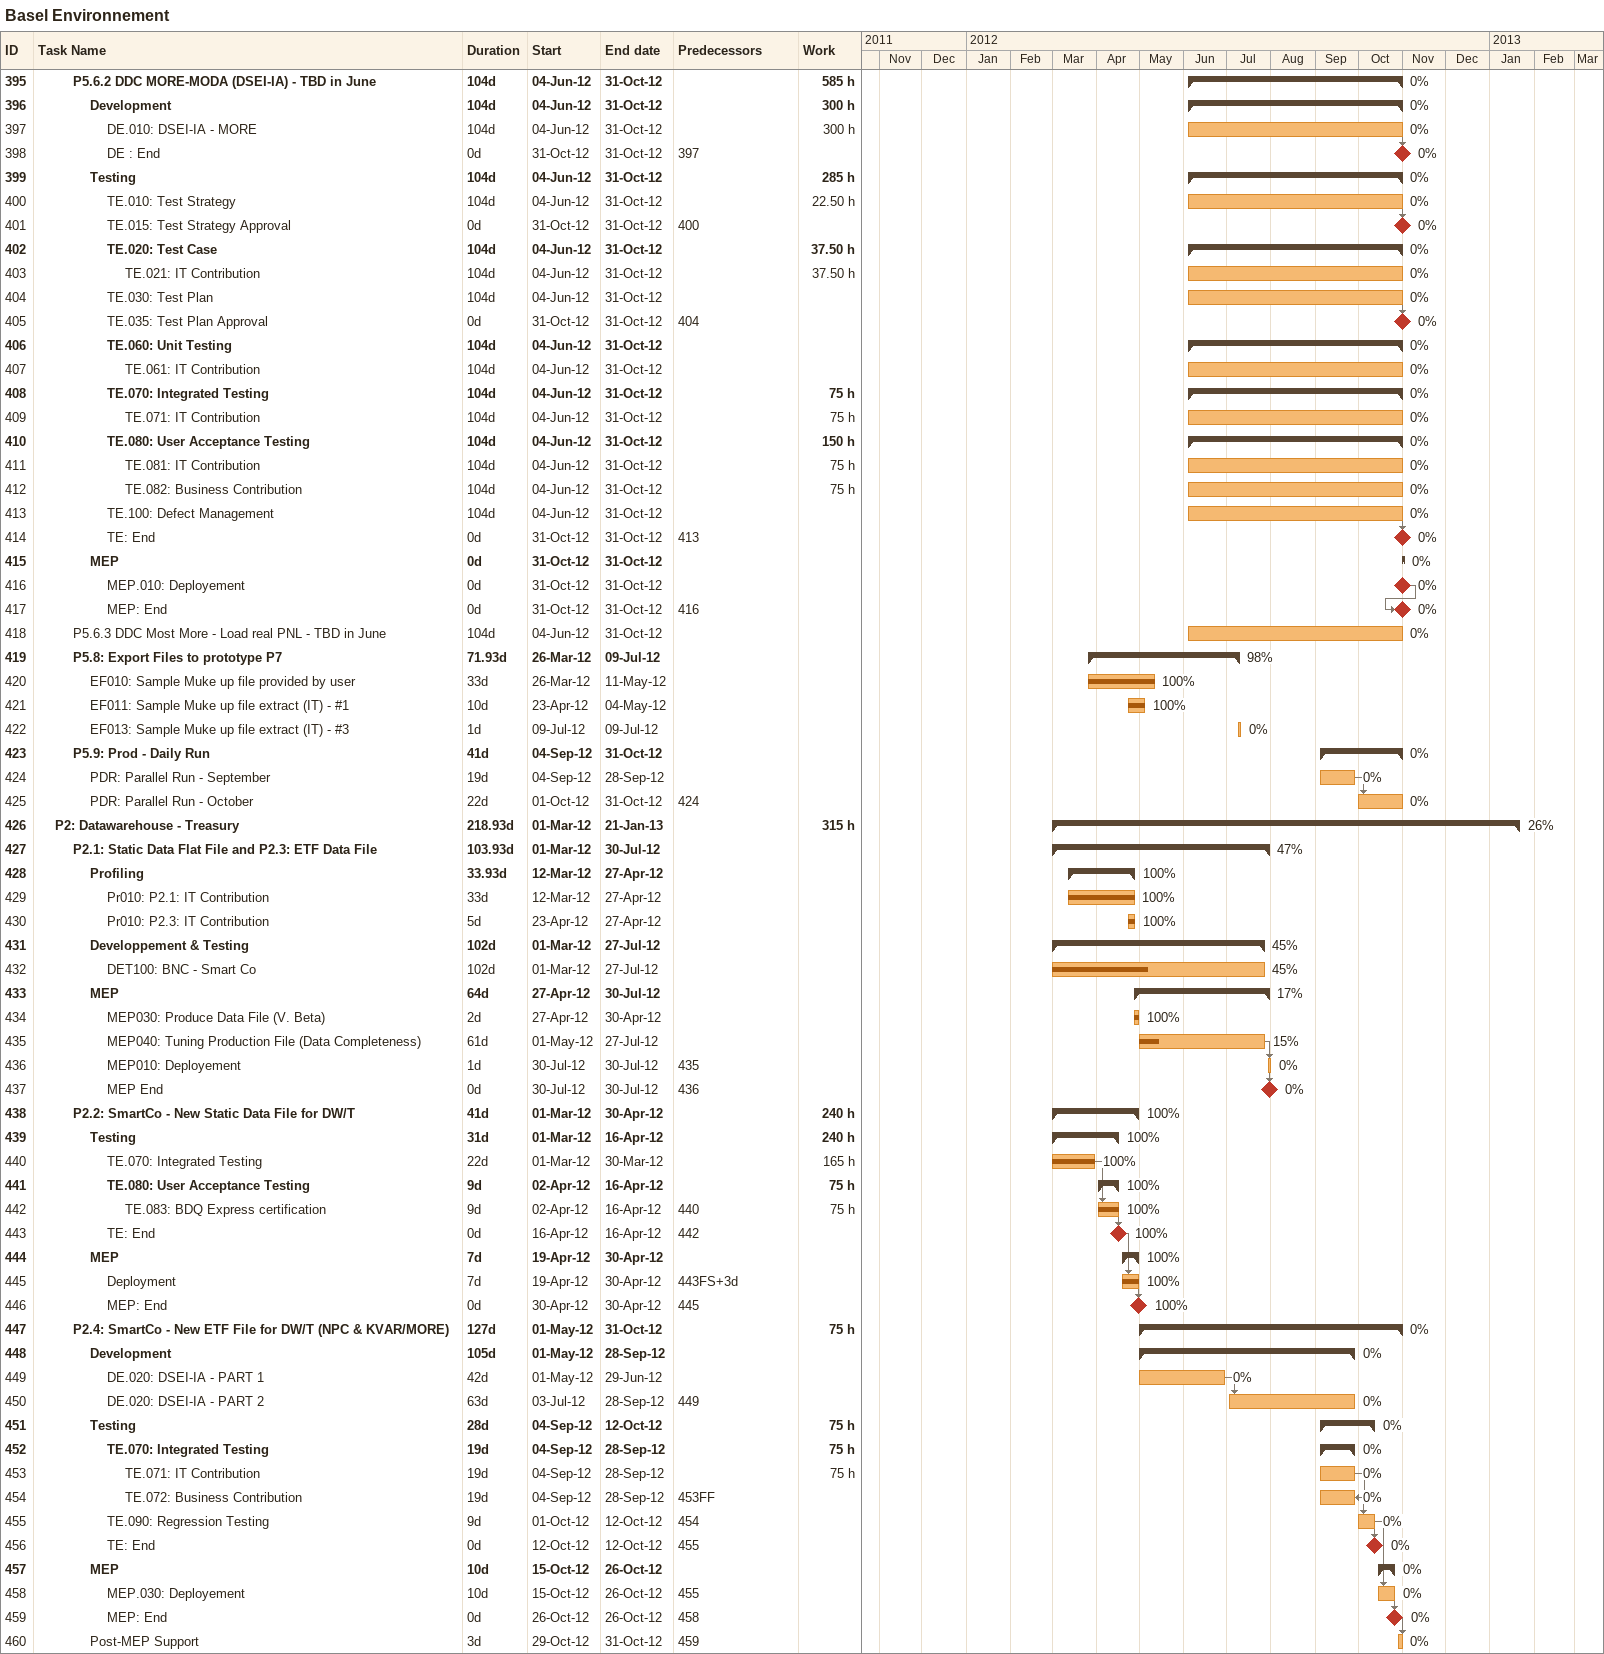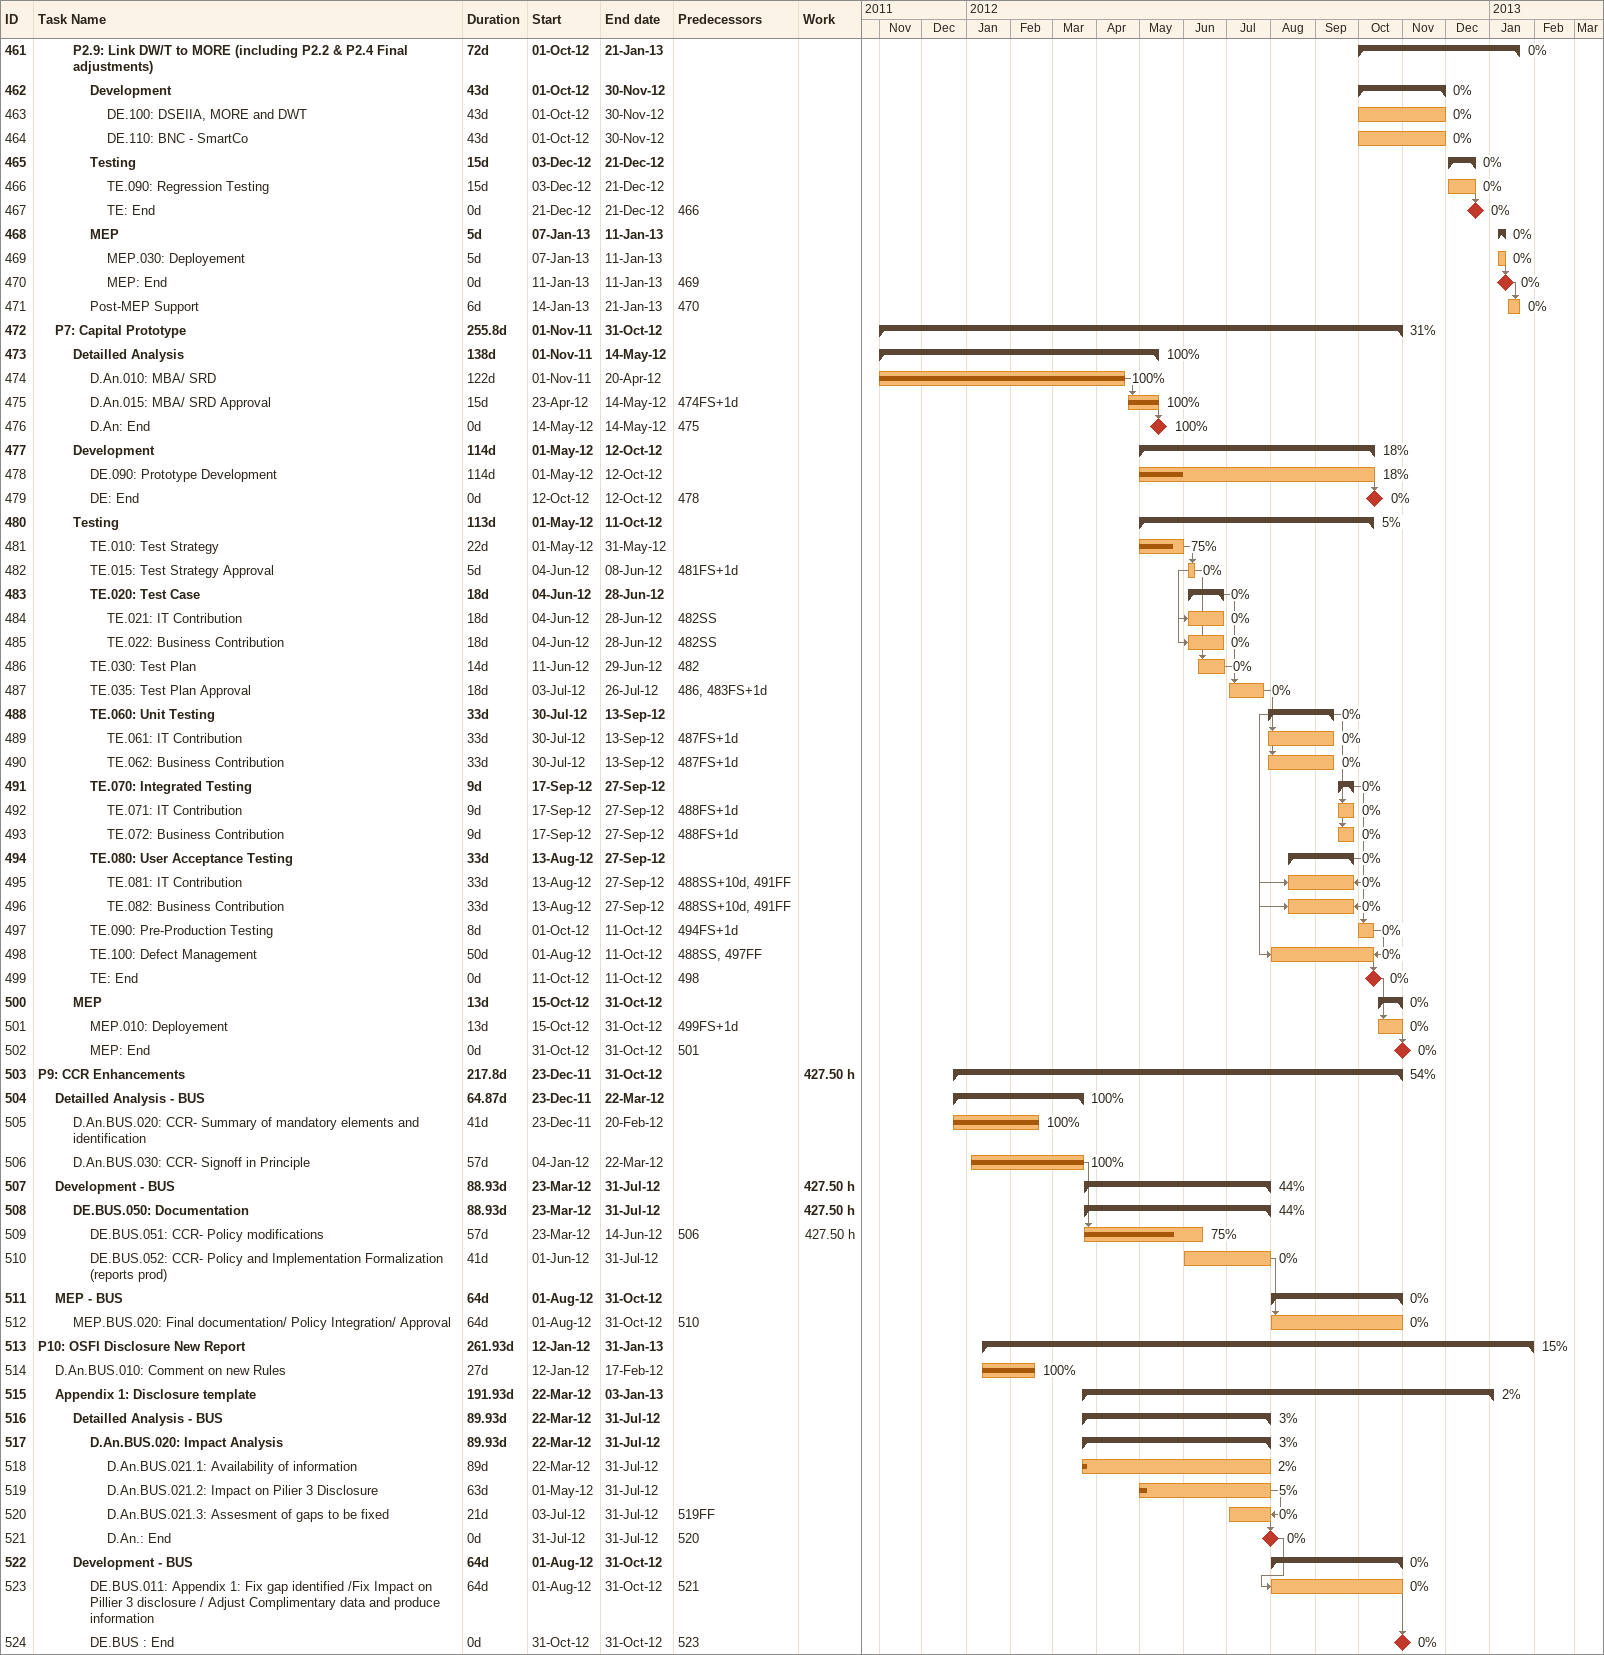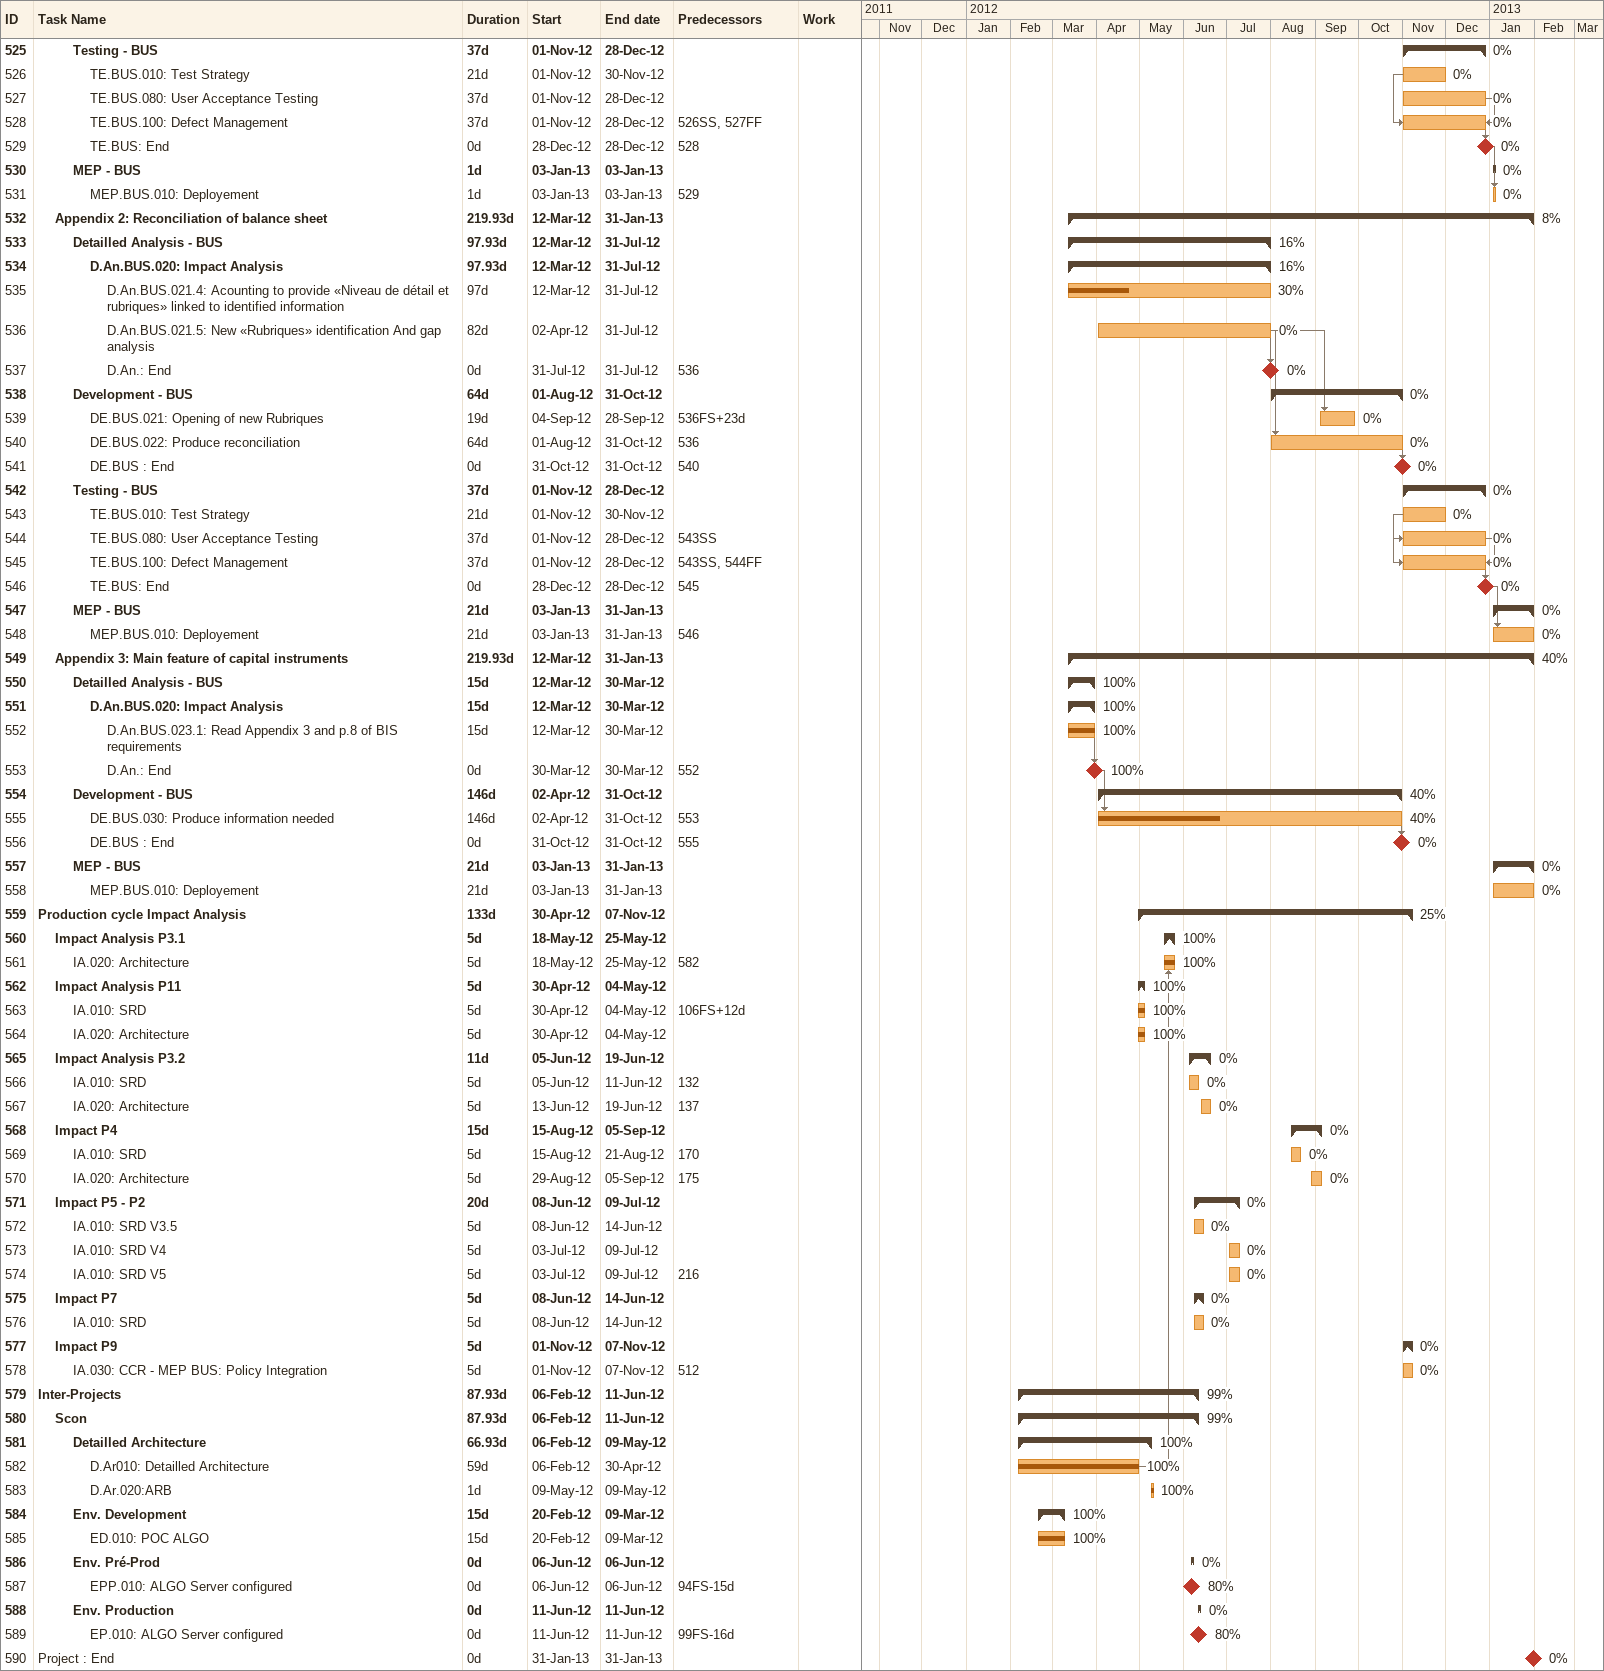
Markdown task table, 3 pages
Basel Environnement

| ID | Level | Task | Duration | Start | Finish | Predecessors | % complete | Work (h) |
|---|---|---|---|---|---|---|---|---|
| 395 | 3 | **P5.6.2 DDC MORE-MODA (DSEI-IA) - TBD in June** | 104d | 2012-06-04 | 2012-10-31 |  | 0 | 585 |
| 396 | 4 | **Development** | 104d | 2012-06-04 | 2012-10-31 |  | 0 | 300 |
| 397 | 5 | DE.010: DSEI-IA - MORE | 104d | 2012-06-04 | 2012-10-31 |  | 0 | 300 |
| 398 | 5 | DE : End | 0d | 2012-10-31 | 2012-10-31 | 397 | 0 |  |
| 399 | 4 | **Testing** | 104d | 2012-06-04 | 2012-10-31 |  | 0 | 285 |
| 400 | 5 | TE.010: Test Strategy | 104d | 2012-06-04 | 2012-10-31 |  | 0 | 22.50 |
| 401 | 5 | TE.015: Test Strategy Approval | 0d | 2012-10-31 | 2012-10-31 | 400 | 0 |  |
| 402 | 5 | **TE.020: Test Case** | 104d | 2012-06-04 | 2012-10-31 |  | 0 | 37.50 |
| 403 | 6 | TE.021: IT Contribution | 104d | 2012-06-04 | 2012-10-31 |  | 0 | 37.50 |
| 404 | 5 | TE.030: Test Plan | 104d | 2012-06-04 | 2012-10-31 |  | 0 |  |
| 405 | 5 | TE.035: Test Plan Approval | 0d | 2012-10-31 | 2012-10-31 | 404 | 0 |  |
| 406 | 5 | **TE.060: Unit Testing** | 104d | 2012-06-04 | 2012-10-31 |  | 0 |  |
| 407 | 6 | TE.061: IT Contribution | 104d | 2012-06-04 | 2012-10-31 |  | 0 |  |
| 408 | 5 | **TE.070: Integrated Testing** | 104d | 2012-06-04 | 2012-10-31 |  | 0 | 75 |
| 409 | 6 | TE.071: IT Contribution | 104d | 2012-06-04 | 2012-10-31 |  | 0 | 75 |
| 410 | 5 | **TE.080: User Acceptance Testing** | 104d | 2012-06-04 | 2012-10-31 |  | 0 | 150 |
| 411 | 6 | TE.081: IT Contribution | 104d | 2012-06-04 | 2012-10-31 |  | 0 | 75 |
| 412 | 6 | TE.082: Business Contribution | 104d | 2012-06-04 | 2012-10-31 |  | 0 | 75 |
| 413 | 5 | TE.100: Defect Management | 104d | 2012-06-04 | 2012-10-31 |  | 0 |  |
| 414 | 5 | TE: End | 0d | 2012-10-31 | 2012-10-31 | 413 | 0 |  |
| 415 | 4 | **MEP** | 0d | 2012-10-31 | 2012-10-31 |  | 0 |  |
| 416 | 5 | MEP.010: Deployement | 0d | 2012-10-31 | 2012-10-31 |  | 0 |  |
| 417 | 5 | MEP: End | 0d | 2012-10-31 | 2012-10-31 | 416 | 0 |  |
| 418 | 3 | P5.6.3 DDC Most More - Load real PNL - TBD in June | 104d | 2012-06-04 | 2012-10-31 |  | 0 |  |
| 419 | 3 | **P5.8: Export Files to prototype P7** | 71.93d | 2012-03-26 | 2012-07-09 |  | 98 |  |
| 420 | 4 | EF010: Sample Muke up file provided by user | 33d | 2012-03-26 | 2012-05-11 |  | 100 |  |
| 421 | 4 | EF011: Sample Muke up file extract (IT) - #1 | 10d | 2012-04-23 | 2012-05-04 |  | 100 |  |
| 422 | 4 | EF013: Sample Muke up file extract (IT) - #3 | 1d | 2012-07-09 | 2012-07-09 |  | 0 |  |
| 423 | 3 | **P5.9: Prod - Daily Run** | 41d | 2012-09-04 | 2012-10-31 |  | 0 |  |
| 424 | 4 | PDR: Parallel Run - September | 19d | 2012-09-04 | 2012-09-28 |  | 0 |  |
| 425 | 4 | PDR: Parallel Run - October | 22d | 2012-10-01 | 2012-10-31 | 424 | 0 |  |
| 426 | 2 | **P2: Datawarehouse - Treasury** | 218.93d | 2012-03-01 | 2013-01-21 |  | 26 | 315 |
| 427 | 3 | **P2.1: Static Data Flat File and P2.3: ETF Data File** | 103.93d | 2012-03-01 | 2012-07-30 |  | 47 |  |
| 428 | 4 | **Profiling** | 33.93d | 2012-03-12 | 2012-04-27 |  | 100 |  |
| 429 | 5 | Pr010: P2.1: IT Contribution | 33d | 2012-03-12 | 2012-04-27 |  | 100 |  |
| 430 | 5 | Pr010: P2.3: IT Contribution | 5d | 2012-04-23 | 2012-04-27 |  | 100 |  |
| 431 | 4 | **Developpement & Testing** | 102d | 2012-03-01 | 2012-07-27 |  | 45 |  |
| 432 | 5 | DET100: BNC - Smart Co | 102d | 2012-03-01 | 2012-07-27 |  | 45 |  |
| 433 | 4 | **MEP** | 64d | 2012-04-27 | 2012-07-30 |  | 17 |  |
| 434 | 5 | MEP030: Produce Data File (V. Beta) | 2d | 2012-04-27 | 2012-04-30 |  | 100 |  |
| 435 | 5 | MEP040: Tuning Production File (Data Completeness) | 61d | 2012-05-01 | 2012-07-27 |  | 15 |  |
| 436 | 5 | MEP010: Deployement | 1d | 2012-07-30 | 2012-07-30 | 435 | 0 |  |
| 437 | 5 | MEP End | 0d | 2012-07-30 | 2012-07-30 | 436 | 0 |  |
| 438 | 3 | **P2.2: SmartCo - New Static Data File for DW/T** | 41d | 2012-03-01 | 2012-04-30 |  | 100 | 240 |
| 439 | 4 | **Testing** | 31d | 2012-03-01 | 2012-04-16 |  | 100 | 240 |
| 440 | 5 | TE.070: Integrated Testing | 22d | 2012-03-01 | 2012-03-30 |  | 100 | 165 |
| 441 | 5 | **TE.080: User Acceptance Testing** | 9d | 2012-04-02 | 2012-04-16 |  | 100 | 75 |
| 442 | 6 | TE.083: BDQ Express certification | 9d | 2012-04-02 | 2012-04-16 | 440 | 100 | 75 |
| 443 | 5 | TE: End | 0d | 2012-04-16 | 2012-04-16 | 442 | 100 |  |
| 444 | 4 | **MEP** | 7d | 2012-04-19 | 2012-04-30 |  | 100 |  |
| 445 | 5 | Deployment | 7d | 2012-04-19 | 2012-04-30 | 443FS+3d | 100 |  |
| 446 | 5 | MEP: End | 0d | 2012-04-30 | 2012-04-30 | 445 | 100 |  |
| 447 | 3 | **P2.4: SmartCo - New ETF File for DW/T (NPC & KVAR/MORE)** | 127d | 2012-05-01 | 2012-10-31 |  | 0 | 75 |
| 448 | 4 | **Development** | 105d | 2012-05-01 | 2012-09-28 |  | 0 |  |
| 449 | 5 | DE.020: DSEI-IA - PART 1 | 42d | 2012-05-01 | 2012-06-29 |  | 0 |  |
| 450 | 5 | DE.020: DSEI-IA - PART 2 | 63d | 2012-07-03 | 2012-09-28 | 449 | 0 |  |
| 451 | 4 | **Testing** | 28d | 2012-09-04 | 2012-10-12 |  | 0 | 75 |
| 452 | 5 | **TE.070: Integrated Testing** | 19d | 2012-09-04 | 2012-09-28 |  | 0 | 75 |
| 453 | 6 | TE.071: IT Contribution | 19d | 2012-09-04 | 2012-09-28 |  | 0 | 75 |
| 454 | 6 | TE.072: Business Contribution | 19d | 2012-09-04 | 2012-09-28 | 453FF | 0 |  |
| 455 | 5 | TE.090: Regression Testing | 9d | 2012-10-01 | 2012-10-12 | 454 | 0 |  |
| 456 | 5 | TE: End | 0d | 2012-10-12 | 2012-10-12 | 455 | 0 |  |
| 457 | 4 | **MEP** | 10d | 2012-10-15 | 2012-10-26 |  | 0 |  |
| 458 | 5 | MEP.030: Deployement | 10d | 2012-10-15 | 2012-10-26 | 455 | 0 |  |
| 459 | 5 | MEP: End | 0d | 2012-10-26 | 2012-10-26 | 458 | 0 |  |
| 460 | 4 | Post-MEP Support | 3d | 2012-10-29 | 2012-10-31 | 459 | 0 |  |
| 461 | 3 | **P2.9: Link DW/T to MORE (including P2.2 & P2.4 Final adjustments)** | 72d | 2012-10-01 | 2013-01-21 |  | 0 |  |
| 462 | 4 | **Development** | 43d | 2012-10-01 | 2012-11-30 |  | 0 |  |
| 463 | 5 | DE.100: DSEIIA, MORE and DWT | 43d | 2012-10-01 | 2012-11-30 |  | 0 |  |
| 464 | 5 | DE.110: BNC - SmartCo | 43d | 2012-10-01 | 2012-11-30 |  | 0 |  |
| 465 | 4 | **Testing** | 15d | 2012-12-03 | 2012-12-21 |  | 0 |  |
| 466 | 5 | TE.090: Regression Testing | 15d | 2012-12-03 | 2012-12-21 |  | 0 |  |
| 467 | 5 | TE: End | 0d | 2012-12-21 | 2012-12-21 | 466 | 0 |  |
| 468 | 4 | **MEP** | 5d | 2013-01-07 | 2013-01-11 |  | 0 |  |
| 469 | 5 | MEP.030: Deployement | 5d | 2013-01-07 | 2013-01-11 |  | 0 |  |
| 470 | 5 | MEP: End | 0d | 2013-01-11 | 2013-01-11 | 469 | 0 |  |
| 471 | 4 | Post-MEP Support | 6d | 2013-01-14 | 2013-01-21 | 470 | 0 |  |
| 472 | 2 | **P7: Capital Prototype** | 255.8d | 2011-11-01 | 2012-10-31 |  | 31 |  |
| 473 | 3 | **Detailled Analysis** | 138d | 2011-11-01 | 2012-05-14 |  | 100 |  |
| 474 | 4 | D.An.010: MBA/ SRD | 122d | 2011-11-01 | 2012-04-20 |  | 100 |  |
| 475 | 4 | D.An.015: MBA/ SRD Approval | 15d | 2012-04-23 | 2012-05-14 | 474FS+1d | 100 |  |
| 476 | 4 | D.An: End | 0d | 2012-05-14 | 2012-05-14 | 475 | 100 |  |
| 477 | 3 | **Development** | 114d | 2012-05-01 | 2012-10-12 |  | 18 |  |
| 478 | 4 | DE.090: Prototype Development | 114d | 2012-05-01 | 2012-10-12 |  | 18 |  |
| 479 | 4 | DE: End | 0d | 2012-10-12 | 2012-10-12 | 478 | 0 |  |
| 480 | 3 | **Testing** | 113d | 2012-05-01 | 2012-10-11 |  | 5 |  |
| 481 | 4 | TE.010: Test Strategy | 22d | 2012-05-01 | 2012-05-31 |  | 75 |  |
| 482 | 4 | TE.015: Test Strategy Approval | 5d | 2012-06-04 | 2012-06-08 | 481FS+1d | 0 |  |
| 483 | 4 | **TE.020: Test Case** | 18d | 2012-06-04 | 2012-06-28 |  | 0 |  |
| 484 | 5 | TE.021: IT Contribution | 18d | 2012-06-04 | 2012-06-28 | 482SS | 0 |  |
| 485 | 5 | TE.022: Business Contribution | 18d | 2012-06-04 | 2012-06-28 | 482SS | 0 |  |
| 486 | 4 | TE.030: Test Plan | 14d | 2012-06-11 | 2012-06-29 | 482 | 0 |  |
| 487 | 4 | TE.035: Test Plan Approval | 18d | 2012-07-03 | 2012-07-26 | 486, 483FS+1d | 0 |  |
| 488 | 4 | **TE.060: Unit Testing** | 33d | 2012-07-30 | 2012-09-13 |  | 0 |  |
| 489 | 5 | TE.061: IT Contribution | 33d | 2012-07-30 | 2012-09-13 | 487FS+1d | 0 |  |
| 490 | 5 | TE.062: Business Contribution | 33d | 2012-07-30 | 2012-09-13 | 487FS+1d | 0 |  |
| 491 | 4 | **TE.070: Integrated Testing** | 9d | 2012-09-17 | 2012-09-27 |  | 0 |  |
| 492 | 5 | TE.071: IT Contribution | 9d | 2012-09-17 | 2012-09-27 | 488FS+1d | 0 |  |
| 493 | 5 | TE.072: Business Contribution | 9d | 2012-09-17 | 2012-09-27 | 488FS+1d | 0 |  |
| 494 | 4 | **TE.080: User Acceptance Testing** | 33d | 2012-08-13 | 2012-09-27 |  | 0 |  |
| 495 | 5 | TE.081: IT Contribution | 33d | 2012-08-13 | 2012-09-27 | 488SS+10d, 491FF | 0 |  |
| 496 | 5 | TE.082: Business Contribution | 33d | 2012-08-13 | 2012-09-27 | 488SS+10d, 491FF | 0 |  |
| 497 | 4 | TE.090: Pre-Production Testing | 8d | 2012-10-01 | 2012-10-11 | 494FS+1d | 0 |  |
| 498 | 4 | TE.100: Defect Management | 50d | 2012-08-01 | 2012-10-11 | 488SS, 497FF | 0 |  |
| 499 | 4 | TE: End | 0d | 2012-10-11 | 2012-10-11 | 498 | 0 |  |
| 500 | 3 | **MEP** | 13d | 2012-10-15 | 2012-10-31 |  | 0 |  |
| 501 | 4 | MEP.010: Deployement | 13d | 2012-10-15 | 2012-10-31 | 499FS+1d | 0 |  |
| 502 | 4 | MEP: End | 0d | 2012-10-31 | 2012-10-31 | 501 | 0 |  |
| 503 | 1 | **P9: CCR Enhancements** | 217.8d | 2011-12-23 | 2012-10-31 |  | 54 | 427.50 |
| 504 | 2 | **Detailled Analysis - BUS** | 64.87d | 2011-12-23 | 2012-03-22 |  | 100 |  |
| 505 | 3 | D.An.BUS.020: CCR- Summary of mandatory elements and identification | 41d | 2011-12-23 | 2012-02-20 |  | 100 |  |
| 506 | 3 | D.An.BUS.030: CCR- Signoff in Principle | 57d | 2012-01-04 | 2012-03-22 |  | 100 |  |
| 507 | 2 | **Development - BUS** | 88.93d | 2012-03-23 | 2012-07-31 |  | 44 | 427.50 |
| 508 | 3 | **DE.BUS.050: Documentation** | 88.93d | 2012-03-23 | 2012-07-31 |  | 44 | 427.50 |
| 509 | 4 | DE.BUS.051: CCR- Policy modifications | 57d | 2012-03-23 | 2012-06-14 | 506 | 75 | 427.50 |
| 510 | 4 | DE.BUS.052: CCR- Policy and Implementation Formalization (reports prod) | 41d | 2012-06-01 | 2012-07-31 |  | 0 |  |
| 511 | 2 | **MEP - BUS** | 64d | 2012-08-01 | 2012-10-31 |  | 0 |  |
| 512 | 3 | MEP.BUS.020: Final documentation/ Policy Integration/ Approval | 64d | 2012-08-01 | 2012-10-31 | 510 | 0 |  |
| 513 | 1 | **P10: OSFI Disclosure New Report** | 261.93d | 2012-01-12 | 2013-01-31 |  | 15 |  |
| 514 | 2 | D.An.BUS.010: Comment on new Rules | 27d | 2012-01-12 | 2012-02-17 |  | 100 |  |
| 515 | 2 | **Appendix 1: Disclosure template** | 191.93d | 2012-03-22 | 2013-01-03 |  | 2 |  |
| 516 | 3 | **Detailled Analysis - BUS** | 89.93d | 2012-03-22 | 2012-07-31 |  | 3 |  |
| 517 | 4 | **D.An.BUS.020: Impact Analysis** | 89.93d | 2012-03-22 | 2012-07-31 |  | 3 |  |
| 518 | 5 | D.An.BUS.021.1: Availability of information | 89d | 2012-03-22 | 2012-07-31 |  | 2 |  |
| 519 | 5 | D.An.BUS.021.2: Impact on Pilier 3 Disclosure | 63d | 2012-05-01 | 2012-07-31 |  | 5 |  |
| 520 | 5 | D.An.BUS.021.3: Assesment of gaps to be fixed | 21d | 2012-07-03 | 2012-07-31 | 519FF | 0 |  |
| 521 | 5 | D.An.: End | 0d | 2012-07-31 | 2012-07-31 | 520 | 0 |  |
| 522 | 3 | **Development - BUS** | 64d | 2012-08-01 | 2012-10-31 |  | 0 |  |
| 523 | 4 | DE.BUS.011: Appendix 1: Fix gap identified /Fix Impact on Pillier 3 disclosure / Adjust Complimentary data and produce information | 64d | 2012-08-01 | 2012-10-31 | 521 | 0 |  |
| 524 | 4 | DE.BUS : End | 0d | 2012-10-31 | 2012-10-31 | 523 | 0 |  |
| 525 | 3 | **Testing - BUS** | 37d | 2012-11-01 | 2012-12-28 |  | 0 |  |
| 526 | 4 | TE.BUS.010: Test Strategy | 21d | 2012-11-01 | 2012-11-30 |  | 0 |  |
| 527 | 4 | TE.BUS.080: User Acceptance Testing | 37d | 2012-11-01 | 2012-12-28 |  | 0 |  |
| 528 | 4 | TE.BUS.100: Defect Management | 37d | 2012-11-01 | 2012-12-28 | 526SS, 527FF | 0 |  |
| 529 | 4 | TE.BUS: End | 0d | 2012-12-28 | 2012-12-28 | 528 | 0 |  |
| 530 | 3 | **MEP - BUS** | 1d | 2013-01-03 | 2013-01-03 |  | 0 |  |
| 531 | 4 | MEP.BUS.010: Deployement | 1d | 2013-01-03 | 2013-01-03 | 529 | 0 |  |
| 532 | 2 | **Appendix 2: Reconciliation of balance sheet** | 219.93d | 2012-03-12 | 2013-01-31 |  | 8 |  |
| 533 | 3 | **Detailled Analysis - BUS** | 97.93d | 2012-03-12 | 2012-07-31 |  | 16 |  |
| 534 | 4 | **D.An.BUS.020: Impact Analysis** | 97.93d | 2012-03-12 | 2012-07-31 |  | 16 |  |
| 535 | 5 | D.An.BUS.021.4: Acounting to provide «Niveau de détail et rubriques» linked to identified information | 97d | 2012-03-12 | 2012-07-31 |  | 30 |  |
| 536 | 5 | D.An.BUS.021.5: New «Rubriques» identification And gap analysis | 82d | 2012-04-02 | 2012-07-31 |  | 0 |  |
| 537 | 5 | D.An.: End | 0d | 2012-07-31 | 2012-07-31 | 536 | 0 |  |
| 538 | 3 | **Development - BUS** | 64d | 2012-08-01 | 2012-10-31 |  | 0 |  |
| 539 | 4 | DE.BUS.021: Opening of new Rubriques | 19d | 2012-09-04 | 2012-09-28 | 536FS+23d | 0 |  |
| 540 | 4 | DE.BUS.022: Produce reconciliation | 64d | 2012-08-01 | 2012-10-31 | 536 | 0 |  |
| 541 | 4 | DE.BUS : End | 0d | 2012-10-31 | 2012-10-31 | 540 | 0 |  |
| 542 | 3 | **Testing - BUS** | 37d | 2012-11-01 | 2012-12-28 |  | 0 |  |
| 543 | 4 | TE.BUS.010: Test Strategy | 21d | 2012-11-01 | 2012-11-30 |  | 0 |  |
| 544 | 4 | TE.BUS.080: User Acceptance Testing | 37d | 2012-11-01 | 2012-12-28 | 543SS | 0 |  |
| 545 | 4 | TE.BUS.100: Defect Management | 37d | 2012-11-01 | 2012-12-28 | 543SS, 544FF | 0 |  |
| 546 | 4 | TE.BUS: End | 0d | 2012-12-28 | 2012-12-28 | 545 | 0 |  |
| 547 | 3 | **MEP - BUS** | 21d | 2013-01-03 | 2013-01-31 |  | 0 |  |
| 548 | 4 | MEP.BUS.010: Deployement | 21d | 2013-01-03 | 2013-01-31 | 546 | 0 |  |
| 549 | 2 | **Appendix 3: Main feature of capital instruments** | 219.93d | 2012-03-12 | 2013-01-31 |  | 40 |  |
| 550 | 3 | **Detailled Analysis - BUS** | 15d | 2012-03-12 | 2012-03-30 |  | 100 |  |
| 551 | 4 | **D.An.BUS.020: Impact Analysis** | 15d | 2012-03-12 | 2012-03-30 |  | 100 |  |
| 552 | 5 | D.An.BUS.023.1: Read Appendix 3 and p.8 of BIS requirements | 15d | 2012-03-12 | 2012-03-30 |  | 100 |  |
| 553 | 5 | D.An.: End | 0d | 2012-03-30 | 2012-03-30 | 552 | 100 |  |
| 554 | 3 | **Development - BUS** | 146d | 2012-04-02 | 2012-10-31 |  | 40 |  |
| 555 | 4 | DE.BUS.030: Produce information needed | 146d | 2012-04-02 | 2012-10-31 | 553 | 40 |  |
| 556 | 4 | DE.BUS : End | 0d | 2012-10-31 | 2012-10-31 | 555 | 0 |  |
| 557 | 3 | **MEP - BUS** | 21d | 2013-01-03 | 2013-01-31 |  | 0 |  |
| 558 | 4 | MEP.BUS.010: Deployement | 21d | 2013-01-03 | 2013-01-31 |  | 0 |  |
| 559 | 1 | **Production cycle Impact Analysis** | 133d | 2012-04-30 | 2012-11-07 |  | 25 |  |
| 560 | 2 | **Impact Analysis P3.1** | 5d | 2012-05-18 | 2012-05-25 |  | 100 |  |
| 561 | 3 | IA.020: Architecture | 5d | 2012-05-18 | 2012-05-25 | 582 | 100 |  |
| 562 | 2 | **Impact Analysis P11** | 5d | 2012-04-30 | 2012-05-04 |  | 100 |  |
| 563 | 3 | IA.010: SRD | 5d | 2012-04-30 | 2012-05-04 | 106FS+12d | 100 |  |
| 564 | 3 | IA.020: Architecture | 5d | 2012-04-30 | 2012-05-04 |  | 100 |  |
| 565 | 2 | **Impact Analysis P3.2** | 11d | 2012-06-05 | 2012-06-19 |  | 0 |  |
| 566 | 3 | IA.010: SRD | 5d | 2012-06-05 | 2012-06-11 | 132 | 0 |  |
| 567 | 3 | IA.020: Architecture | 5d | 2012-06-13 | 2012-06-19 | 137 | 0 |  |
| 568 | 2 | **Impact P4** | 15d | 2012-08-15 | 2012-09-05 |  | 0 |  |
| 569 | 3 | IA.010: SRD | 5d | 2012-08-15 | 2012-08-21 | 170 | 0 |  |
| 570 | 3 | IA.020: Architecture | 5d | 2012-08-29 | 2012-09-05 | 175 | 0 |  |
| 571 | 2 | **Impact P5 - P2** | 20d | 2012-06-08 | 2012-07-09 |  | 0 |  |
| 572 | 3 | IA.010: SRD V3.5 | 5d | 2012-06-08 | 2012-06-14 |  | 0 |  |
| 573 | 3 | IA.010: SRD V4 | 5d | 2012-07-03 | 2012-07-09 |  | 0 |  |
| 574 | 3 | IA.010: SRD V5 | 5d | 2012-07-03 | 2012-07-09 | 216 | 0 |  |
| 575 | 2 | **Impact P7** | 5d | 2012-06-08 | 2012-06-14 |  | 0 |  |
| 576 | 3 | IA.010: SRD | 5d | 2012-06-08 | 2012-06-14 |  | 0 |  |
| 577 | 2 | **Impact P9** | 5d | 2012-11-01 | 2012-11-07 |  | 0 |  |
| 578 | 3 | IA.030: CCR - MEP BUS: Policy Integration | 5d | 2012-11-01 | 2012-11-07 | 512 | 0 |  |
| 579 | 1 | **Inter-Projects** | 87.93d | 2012-02-06 | 2012-06-11 |  | 99 |  |
| 580 | 2 | **Scon** | 87.93d | 2012-02-06 | 2012-06-11 |  | 99 |  |
| 581 | 3 | **Detailled Architecture** | 66.93d | 2012-02-06 | 2012-05-09 |  | 100 |  |
| 582 | 4 | D.Ar010: Detailled Architecture | 59d | 2012-02-06 | 2012-04-30 |  | 100 |  |
| 583 | 4 | D.Ar.020:ARB | 1d | 2012-05-09 | 2012-05-09 |  | 100 |  |
| 584 | 3 | **Env. Development** | 15d | 2012-02-20 | 2012-03-09 |  | 100 |  |
| 585 | 4 | ED.010: POC ALGO | 15d | 2012-02-20 | 2012-03-09 |  | 100 |  |
| 586 | 3 | **Env. Pré-Prod** | 0d | 2012-06-06 | 2012-06-06 |  | 0 |  |
| 587 | 4 | EPP.010: ALGO Server configured | 0d | 2012-06-06 | 2012-06-06 | 94FS-15d | 80 |  |
| 588 | 3 | **Env. Production** | 0d | 2012-06-11 | 2012-06-11 |  | 0 |  |
| 589 | 4 | EP.010: ALGO Server configured | 0d | 2012-06-11 | 2012-06-11 | 99FS-16d | 80 |  |
| 590 | 1 | Project : End | 0d | 2013-01-31 | 2013-01-31 |  | 0 |  |
